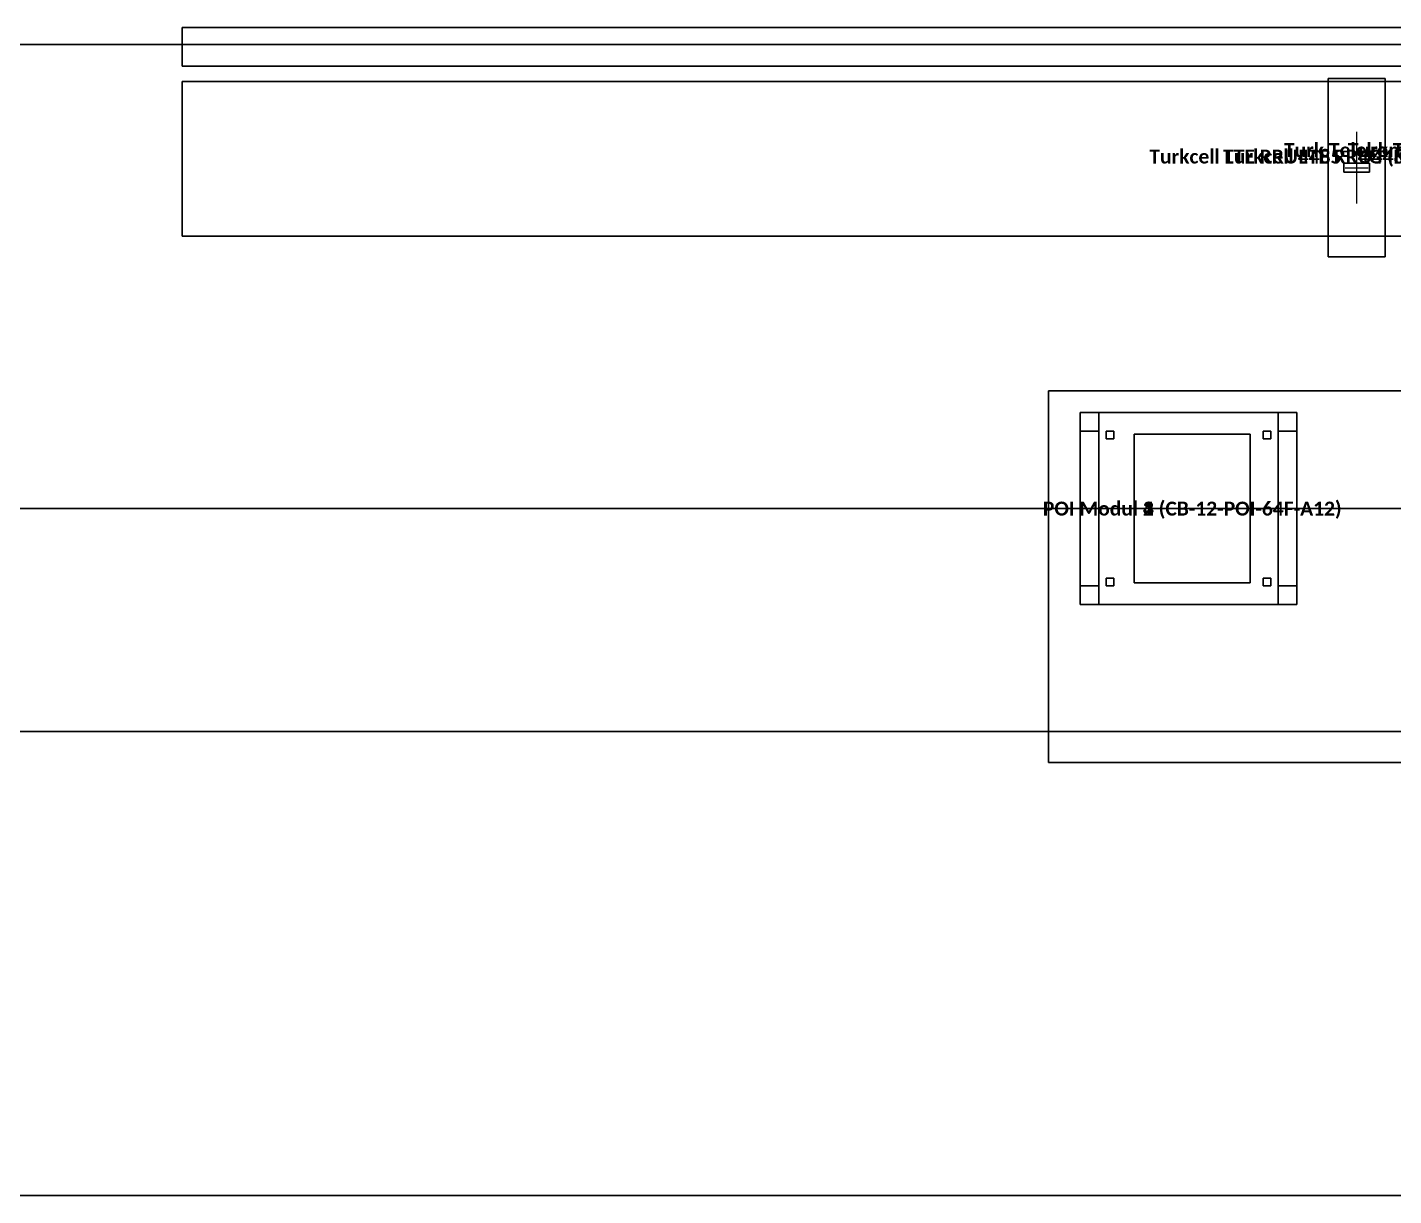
# Model space of a CAD drawing. Header units: millimetres. Extents: x -25000 to 25000, y -60388 to 35000.
# Drawn here: x -7000 to -2584, y -1300 to 2475 of the extents above; entities that cross this region are included whole.
import ezdxf
from ezdxf.enums import TextEntityAlignment as Align

# ---------------------------------------------------------------- set-up
doc = ezdxf.new("R2010")
doc.units = ezdxf.units.MM
for name, color, linetype in [('CELIK_KIRIS_KOLON', 9, 'CONTINUOUS'), ('EKP_POI_MODULLERI', 40, 'CONTINUOUS'), ('EKP_POI_TASIYICI_SASE', 30, 'CONTINUOUS'), ('EKP_TURK_TELEKOM_RRU', 4, 'CONTINUOUS'), ('EKP_TURKCELL_RRU', 5, 'CONTINUOUS'), ('MONTAJ_BORULARI', 2, 'CONTINUOUS'), ('ZEMIN_PLATFORM', 8, 'CONTINUOUS')]:
    doc.layers.add(name, color=color, linetype=linetype)
doc.styles.get("Standard").update_dxf_attribs({"font": 'calibrib.ttf'})

msp = doc.modelspace()

# ---------------------------------------------------------------- linework, layer by layer
at = {"layer": 'CELIK_KIRIS_KOLON'}
for p, q in [((6500, 2475, 2000), (-6500, 2475, 2000)), ((-6500, 2475, 2000), (-6500, 2350, 2000)), ((6500, 2475, 10000), (-6500, 2475, 10000)), ((-6500, 2475, 10000), (-6500, 2350, 10000)), ((-6500, 2475, 2000), (-6500, 2475, 10000)), ((-6500, 2350, 2000), (6500, 2350, 2000)), ((-6500, 2350, 10000), (6500, 2350, 10000)), ((-6500, 2350, 2000), (-6500, 2350, 10000))]:
    msp.add_line(p, q, dxfattribs=at)
for points in [[(-6500, 2350, 2000), (6500, 2350, 2000), (6500, 2475, 2000), (-6500, 2475, 2000)], [(-6500, 2350, 10000), (6500, 2350, 10000), (6500, 2475, 10000), (-6500, 2475, 10000)], [(-6500, 2475, 2000), (6500, 2475, 2000), (6500, 2475, 10000), (-6500, 2475, 10000)], [(-6500, 2350, 2000), (-6500, 2475, 2000), (-6500, 2475, 10000), (-6500, 2350, 10000)], [(-6500, 2350, 2000), (6500, 2350, 2000), (6500, 2350, 10000), (-6500, 2350, 10000)]]:
    msp.add_3dface(points, dxfattribs=at)
at = {"layer": 'EKP_POI_MODULLERI'}
for p, q in [((-3047.5, 1160, 20158.5), (-3422.5, 1160, 20158.5)), ((-3422.5, 1160, 20158.5), (-3422.5, 680, 20158.5)), ((-3047.5, 1160, 20422.5), (-3422.5, 1160, 20422.5)), ((-3422.5, 1160, 20422.5), (-3422.5, 680, 20422.5)), ((-3422.5, 1160, 20158.5), (-3422.5, 1160, 20422.5)), ((-3047.5, 1160, 20473.5), (-3422.5, 1160, 20473.5)), ((-3422.5, 1160, 20473.5), (-3422.5, 680, 20473.5)), ((-3047.5, 1160, 20737.5), (-3422.5, 1160, 20737.5)), ((-3422.5, 1160, 20737.5), (-3422.5, 680, 20737.5)), ((-3422.5, 1160, 20473.5), (-3422.5, 1160, 20737.5)), ((-3047.5, 1160, 20788.5), (-3422.5, 1160, 20788.5)), ((-3422.5, 1160, 20788.5), (-3422.5, 680, 20788.5)), ((-3047.5, 1160, 21052.5), (-3422.5, 1160, 21052.5)), ((-3422.5, 1160, 21052.5), (-3422.5, 680, 21052.5)), ((-3422.5, 1160, 20788.5), (-3422.5, 1160, 21052.5)), ((-3047.5, 1160, 21103.5), (-3422.5, 1160, 21103.5)), ((-3422.5, 1160, 21103.5), (-3422.5, 680, 21103.5)), ((-3047.5, 1160, 21367.5), (-3422.5, 1160, 21367.5)), ((-3422.5, 1160, 21367.5), (-3422.5, 680, 21367.5)), ((-3422.5, 1160, 21103.5), (-3422.5, 1160, 21367.5)), ((-3047.5, 680, 20158.5), (-3047.5, 1160, 20158.5)), ((-3047.5, 680, 20422.5), (-3047.5, 1160, 20422.5)), ((-3047.5, 1160, 20158.5), (-3047.5, 1160, 20422.5)), ((-3047.5, 680, 20473.5), (-3047.5, 1160, 20473.5)), ((-3047.5, 680, 20737.5), (-3047.5, 1160, 20737.5)), ((-3047.5, 1160, 20473.5), (-3047.5, 1160, 20737.5)), ((-3047.5, 680, 20788.5), (-3047.5, 1160, 20788.5)), ((-3047.5, 680, 21052.5), (-3047.5, 1160, 21052.5)), ((-3047.5, 1160, 20788.5), (-3047.5, 1160, 21052.5)), ((-3047.5, 680, 21103.5), (-3047.5, 1160, 21103.5)), ((-3047.5, 680, 21367.5), (-3047.5, 1160, 21367.5)), ((-3047.5, 1160, 21103.5), (-3047.5, 1160, 21367.5)), ((-3422.5, 680, 20158.5), (-3047.5, 680, 20158.5)), ((-3422.5, 680, 20422.5), (-3047.5, 680, 20422.5)), ((-3422.5, 680, 20158.5), (-3422.5, 680, 20422.5)), ((-3422.5, 680, 20473.5), (-3047.5, 680, 20473.5)), ((-3422.5, 680, 20737.5), (-3047.5, 680, 20737.5)), ((-3422.5, 680, 20473.5), (-3422.5, 680, 20737.5)), ((-3422.5, 680, 20788.5), (-3047.5, 680, 20788.5)), ((-3422.5, 680, 21052.5), (-3047.5, 680, 21052.5)), ((-3422.5, 680, 20788.5), (-3422.5, 680, 21052.5)), ((-3422.5, 680, 21103.5), (-3047.5, 680, 21103.5)), ((-3422.5, 680, 21367.5), (-3047.5, 680, 21367.5)), ((-3422.5, 680, 21103.5), (-3422.5, 680, 21367.5)), ((-3047.5, 680, 20158.5), (-3047.5, 680, 20422.5)), ((-3047.5, 680, 20473.5), (-3047.5, 680, 20737.5)), ((-3047.5, 680, 20788.5), (-3047.5, 680, 21052.5)), ((-3047.5, 680, 21103.5), (-3047.5, 680, 21367.5))]:
    msp.add_line(p, q, dxfattribs=at)
for points in [[(-3422.5, 680, 20158.5), (-3047.5, 680, 20158.5), (-3047.5, 1160, 20158.5), (-3422.5, 1160, 20158.5)], [(-3422.5, 680, 20422.5), (-3047.5, 680, 20422.5), (-3047.5, 1160, 20422.5), (-3422.5, 1160, 20422.5)], [(-3422.5, 1160, 20158.5), (-3047.5, 1160, 20158.5), (-3047.5, 1160, 20422.5), (-3422.5, 1160, 20422.5)], [(-3422.5, 680, 20158.5), (-3422.5, 1160, 20158.5), (-3422.5, 1160, 20422.5), (-3422.5, 680, 20422.5)], [(-3422.5, 680, 20473.5), (-3047.5, 680, 20473.5), (-3047.5, 1160, 20473.5), (-3422.5, 1160, 20473.5)], [(-3422.5, 680, 20737.5), (-3047.5, 680, 20737.5), (-3047.5, 1160, 20737.5), (-3422.5, 1160, 20737.5)], [(-3422.5, 1160, 20473.5), (-3047.5, 1160, 20473.5), (-3047.5, 1160, 20737.5), (-3422.5, 1160, 20737.5)], [(-3422.5, 680, 20473.5), (-3422.5, 1160, 20473.5), (-3422.5, 1160, 20737.5), (-3422.5, 680, 20737.5)], [(-3422.5, 680, 20788.5), (-3047.5, 680, 20788.5), (-3047.5, 1160, 20788.5), (-3422.5, 1160, 20788.5)], [(-3422.5, 680, 21052.5), (-3047.5, 680, 21052.5), (-3047.5, 1160, 21052.5), (-3422.5, 1160, 21052.5)], [(-3422.5, 1160, 20788.5), (-3047.5, 1160, 20788.5), (-3047.5, 1160, 21052.5), (-3422.5, 1160, 21052.5)], [(-3422.5, 680, 20788.5), (-3422.5, 1160, 20788.5), (-3422.5, 1160, 21052.5), (-3422.5, 680, 21052.5)], [(-3422.5, 680, 21103.5), (-3047.5, 680, 21103.5), (-3047.5, 1160, 21103.5), (-3422.5, 1160, 21103.5)], [(-3422.5, 680, 21367.5), (-3047.5, 680, 21367.5), (-3047.5, 1160, 21367.5), (-3422.5, 1160, 21367.5)], [(-3422.5, 1160, 21103.5), (-3047.5, 1160, 21103.5), (-3047.5, 1160, 21367.5), (-3422.5, 1160, 21367.5)], [(-3422.5, 680, 21103.5), (-3422.5, 1160, 21103.5), (-3422.5, 1160, 21367.5), (-3422.5, 680, 21367.5)], [(-3047.5, 680, 20158.5), (-3047.5, 1160, 20158.5), (-3047.5, 1160, 20422.5), (-3047.5, 680, 20422.5)], [(-3047.5, 680, 20473.5), (-3047.5, 1160, 20473.5), (-3047.5, 1160, 20737.5), (-3047.5, 680, 20737.5)], [(-3047.5, 680, 20788.5), (-3047.5, 1160, 20788.5), (-3047.5, 1160, 21052.5), (-3047.5, 680, 21052.5)], [(-3047.5, 680, 21103.5), (-3047.5, 1160, 21103.5), (-3047.5, 1160, 21367.5), (-3047.5, 680, 21367.5)], [(-3422.5, 680, 20158.5), (-3047.5, 680, 20158.5), (-3047.5, 680, 20422.5), (-3422.5, 680, 20422.5)], [(-3422.5, 680, 20473.5), (-3047.5, 680, 20473.5), (-3047.5, 680, 20737.5), (-3422.5, 680, 20737.5)], [(-3422.5, 680, 20788.5), (-3047.5, 680, 20788.5), (-3047.5, 680, 21052.5), (-3422.5, 680, 21052.5)], [(-3422.5, 680, 21103.5), (-3047.5, 680, 21103.5), (-3047.5, 680, 21367.5), (-3422.5, 680, 21367.5)]]:
    msp.add_3dface(points, dxfattribs=at)
at = {"layer": 'EKP_POI_TASIYICI_SASE'}
for p, q in [((-2897.5, 1230, 20000), (-3597.5, 1230, 20000)), ((-3597.5, 1230, 20000), (-3597.5, 610, 20000)), ((-2897.5, 1230, 20100), (-3597.5, 1230, 20100)), ((-3597.5, 1230, 20100), (-3597.5, 610, 20100)), ((-3597.5, 1230, 20000), (-3597.5, 1230, 20100)), ((-3537.5, 1230, 20100), (-3597.5, 1230, 20100)), ((-3597.5, 1230, 20100), (-3597.5, 1170, 20100)), ((-3537.5, 1230, 21420), (-3597.5, 1230, 21420)), ((-3597.5, 1230, 21420), (-3597.5, 1170, 21420)), ((-3597.5, 1230, 20100), (-3597.5, 1230, 21420)), ((-2897.5, 1230, 21420), (-3597.5, 1230, 21420)), ((-3597.5, 1230, 21420), (-3597.5, 610, 21420)), ((-2897.5, 1230, 21480), (-3597.5, 1230, 21480)), ((-3597.5, 1230, 21480), (-3597.5, 610, 21480)), ((-3597.5, 1230, 21420), (-3597.5, 1230, 21480)), ((-3537.5, 1170, 20100), (-3537.5, 1230, 20100)), ((-3537.5, 1170, 21420), (-3537.5, 1230, 21420)), ((-3537.5, 1230, 20100), (-3537.5, 1230, 21420)), ((-2897.5, 1230, 20100), (-2957.5, 1230, 20100)), ((-2957.5, 1230, 20100), (-2957.5, 1170, 20100)), ((-2897.5, 1230, 21420), (-2957.5, 1230, 21420)), ((-2957.5, 1230, 21420), (-2957.5, 1170, 21420)), ((-2957.5, 1230, 20100), (-2957.5, 1230, 21420)), ((-2897.5, 610, 20000), (-2897.5, 1230, 20000)), ((-2897.5, 610, 20100), (-2897.5, 1230, 20100)), ((-2897.5, 1230, 20000), (-2897.5, 1230, 20100)), ((-2897.5, 1170, 20100), (-2897.5, 1230, 20100)), ((-2897.5, 1170, 21420), (-2897.5, 1230, 21420)), ((-2897.5, 1230, 20100), (-2897.5, 1230, 21420)), ((-2897.5, 610, 21420), (-2897.5, 1230, 21420)), ((-2897.5, 610, 21480), (-2897.5, 1230, 21480)), ((-2897.5, 1230, 21420), (-2897.5, 1230, 21480)), ((-3597.5, 1170, 20100), (-3537.5, 1170, 20100)), ((-3597.5, 1170, 21420), (-3537.5, 1170, 21420)), ((-3597.5, 1170, 20100), (-3597.5, 1170, 21420)), ((-3537.5, 1170, 20140), (-3597.5, 1170, 20140)), ((-3597.5, 1170, 20140), (-3597.5, 670, 20140)), ((-3537.5, 1170, 20180), (-3597.5, 1170, 20180)), ((-3597.5, 1170, 20180), (-3597.5, 670, 20180)), ((-3597.5, 1170, 20140), (-3597.5, 1170, 20180)), ((-3537.5, 1170, 20740), (-3597.5, 1170, 20740)), ((-3597.5, 1170, 20740), (-3597.5, 670, 20740)), ((-3537.5, 1170, 20780), (-3597.5, 1170, 20780)), ((-3597.5, 1170, 20780), (-3597.5, 670, 20780)), ((-3597.5, 1170, 20740), (-3597.5, 1170, 20780)), ((-3537.5, 1170, 21360), (-3597.5, 1170, 21360)), ((-3597.5, 1170, 21360), (-3597.5, 670, 21360)), ((-3537.5, 1170, 21400), (-3597.5, 1170, 21400)), ((-3597.5, 1170, 21400), (-3597.5, 670, 21400)), ((-3597.5, 1170, 21360), (-3597.5, 1170, 21400)), ((-3537.5, 1170, 20100), (-3537.5, 1170, 21420)), ((-3537.5, 670, 20140), (-3537.5, 1170, 20140)), ((-3537.5, 670, 20180), (-3537.5, 1170, 20180)), ((-3537.5, 1170, 20140), (-3537.5, 1170, 20180)), ((-3537.5, 670, 20740), (-3537.5, 1170, 20740)), ((-3537.5, 670, 20780), (-3537.5, 1170, 20780)), ((-3537.5, 1170, 20740), (-3537.5, 1170, 20780)), ((-3537.5, 670, 21360), (-3537.5, 1170, 21360)), ((-3537.5, 670, 21400), (-3537.5, 1170, 21400)), ((-3537.5, 1170, 21360), (-3537.5, 1170, 21400)), ((-3488.8, 1170, 20100), (-3513.8, 1170, 20100)), ((-3513.8, 1170, 20100), (-3513.8, 1145, 20100)), ((-3488.8, 1170, 21420), (-3513.8, 1170, 21420)), ((-3513.8, 1170, 21420), (-3513.8, 1145, 21420)), ((-3513.8, 1170, 20100), (-3513.8, 1170, 21420)), ((-3488.8, 1145, 20100), (-3488.8, 1170, 20100)), ((-3488.8, 1145, 21420), (-3488.8, 1170, 21420)), ((-3488.8, 1170, 20100), (-3488.8, 1170, 21420)), ((-2981.2, 1170, 20100), (-3006.2, 1170, 20100)), ((-3006.2, 1170, 20100), (-3006.2, 1145, 20100)), ((-2981.2, 1170, 21420), (-3006.2, 1170, 21420)), ((-3006.2, 1170, 21420), (-3006.2, 1145, 21420)), ((-3006.2, 1170, 20100), (-3006.2, 1170, 21420)), ((-2981.2, 1145, 20100), (-2981.2, 1170, 20100)), ((-2981.2, 1145, 21420), (-2981.2, 1170, 21420)), ((-2981.2, 1170, 20100), (-2981.2, 1170, 21420)), ((-2957.5, 1170, 20100), (-2897.5, 1170, 20100)), ((-2957.5, 1170, 21420), (-2897.5, 1170, 21420)), ((-2957.5, 1170, 20100), (-2957.5, 1170, 21420)), ((-2897.5, 1170, 20140), (-2957.5, 1170, 20140)), ((-2957.5, 1170, 20140), (-2957.5, 670, 20140)), ((-2897.5, 1170, 20180), (-2957.5, 1170, 20180)), ((-2957.5, 1170, 20180), (-2957.5, 670, 20180)), ((-2957.5, 1170, 20140), (-2957.5, 1170, 20180)), ((-2897.5, 1170, 20740), (-2957.5, 1170, 20740)), ((-2957.5, 1170, 20740), (-2957.5, 670, 20740)), ((-2897.5, 1170, 20780), (-2957.5, 1170, 20780)), ((-2957.5, 1170, 20780), (-2957.5, 670, 20780)), ((-2957.5, 1170, 20740), (-2957.5, 1170, 20780)), ((-2897.5, 1170, 21360), (-2957.5, 1170, 21360)), ((-2957.5, 1170, 21360), (-2957.5, 670, 21360)), ((-2897.5, 1170, 21400), (-2957.5, 1170, 21400)), ((-2957.5, 1170, 21400), (-2957.5, 670, 21400)), ((-2957.5, 1170, 21360), (-2957.5, 1170, 21400)), ((-2897.5, 1170, 20100), (-2897.5, 1170, 21420)), ((-2897.5, 670, 20140), (-2897.5, 1170, 20140)), ((-2897.5, 670, 20180), (-2897.5, 1170, 20180)), ((-2897.5, 1170, 20140), (-2897.5, 1170, 20180)), ((-2897.5, 670, 20740), (-2897.5, 1170, 20740)), ((-2897.5, 670, 20780), (-2897.5, 1170, 20780)), ((-2897.5, 1170, 20740), (-2897.5, 1170, 20780)), ((-2897.5, 670, 21360), (-2897.5, 1170, 21360)), ((-2897.5, 670, 21400), (-2897.5, 1170, 21400)), ((-2897.5, 1170, 21360), (-2897.5, 1170, 21400)), ((-3513.8, 1145, 20100), (-3488.8, 1145, 20100)), ((-3513.8, 1145, 21420), (-3488.8, 1145, 21420)), ((-3513.8, 1145, 20100), (-3513.8, 1145, 21420)), ((-3488.8, 1145, 20100), (-3488.8, 1145, 21420)), ((-3006.2, 1145, 20100), (-2981.2, 1145, 20100)), ((-3006.2, 1145, 21420), (-2981.2, 1145, 21420)), ((-3006.2, 1145, 20100), (-3006.2, 1145, 21420)), ((-2981.2, 1145, 20100), (-2981.2, 1145, 21420)), ((-3537.5, 670, 20100), (-3597.5, 670, 20100)), ((-3597.5, 670, 20100), (-3597.5, 610, 20100)), ((-3537.5, 670, 21420), (-3597.5, 670, 21420)), ((-3597.5, 670, 21420), (-3597.5, 610, 21420)), ((-3597.5, 670, 20100), (-3597.5, 670, 21420)), ((-3597.5, 670, 20140), (-3537.5, 670, 20140)), ((-3597.5, 670, 20180), (-3537.5, 670, 20180)), ((-3597.5, 670, 20140), (-3597.5, 670, 20180)), ((-3597.5, 670, 20740), (-3537.5, 670, 20740)), ((-3597.5, 670, 20780), (-3537.5, 670, 20780)), ((-3597.5, 670, 20740), (-3597.5, 670, 20780)), ((-3597.5, 670, 21360), (-3537.5, 670, 21360)), ((-3597.5, 670, 21400), (-3537.5, 670, 21400)), ((-3597.5, 670, 21360), (-3597.5, 670, 21400)), ((-3537.5, 610, 20100), (-3537.5, 670, 20100)), ((-3537.5, 610, 21420), (-3537.5, 670, 21420)), ((-3537.5, 670, 20100), (-3537.5, 670, 21420)), ((-3537.5, 670, 20140), (-3537.5, 670, 20180)), ((-3537.5, 670, 20740), (-3537.5, 670, 20780)), ((-3537.5, 670, 21360), (-3537.5, 670, 21400)), ((-3488.8, 695, 20100), (-3513.8, 695, 20100)), ((-3513.8, 695, 20100), (-3513.8, 670, 20100)), ((-3488.8, 695, 21420), (-3513.8, 695, 21420)), ((-3513.8, 695, 21420), (-3513.8, 670, 21420)), ((-3513.8, 695, 20100), (-3513.8, 695, 21420)), ((-3513.8, 670, 20100), (-3488.8, 670, 20100)), ((-3513.8, 670, 21420), (-3488.8, 670, 21420)), ((-3513.8, 670, 20100), (-3513.8, 670, 21420)), ((-3488.8, 670, 20100), (-3488.8, 695, 20100)), ((-3488.8, 670, 21420), (-3488.8, 695, 21420)), ((-3488.8, 695, 20100), (-3488.8, 695, 21420)), ((-3488.8, 670, 20100), (-3488.8, 670, 21420)), ((-2981.2, 695, 20100), (-3006.2, 695, 20100)), ((-3006.2, 695, 20100), (-3006.2, 670, 20100)), ((-2981.2, 695, 21420), (-3006.2, 695, 21420)), ((-3006.2, 695, 21420), (-3006.2, 670, 21420)), ((-3006.2, 695, 20100), (-3006.2, 695, 21420)), ((-3006.2, 670, 20100), (-2981.2, 670, 20100)), ((-3006.2, 670, 21420), (-2981.2, 670, 21420)), ((-3006.2, 670, 20100), (-3006.2, 670, 21420)), ((-2981.2, 670, 20100), (-2981.2, 695, 20100)), ((-2981.2, 670, 21420), (-2981.2, 695, 21420)), ((-2981.2, 695, 20100), (-2981.2, 695, 21420)), ((-2981.2, 670, 20100), (-2981.2, 670, 21420)), ((-2897.5, 670, 20100), (-2957.5, 670, 20100)), ((-2957.5, 670, 20100), (-2957.5, 610, 20100)), ((-2897.5, 670, 21420), (-2957.5, 670, 21420)), ((-2957.5, 670, 21420), (-2957.5, 610, 21420)), ((-2957.5, 670, 20100), (-2957.5, 670, 21420)), ((-2957.5, 670, 20140), (-2897.5, 670, 20140)), ((-2957.5, 670, 20180), (-2897.5, 670, 20180)), ((-2957.5, 670, 20140), (-2957.5, 670, 20180)), ((-2957.5, 670, 20740), (-2897.5, 670, 20740)), ((-2957.5, 670, 20780), (-2897.5, 670, 20780)), ((-2957.5, 670, 20740), (-2957.5, 670, 20780)), ((-2957.5, 670, 21360), (-2897.5, 670, 21360)), ((-2957.5, 670, 21400), (-2897.5, 670, 21400)), ((-2957.5, 670, 21360), (-2957.5, 670, 21400)), ((-2897.5, 610, 20100), (-2897.5, 670, 20100)), ((-2897.5, 610, 21420), (-2897.5, 670, 21420)), ((-2897.5, 670, 20100), (-2897.5, 670, 21420)), ((-2897.5, 670, 20140), (-2897.5, 670, 20180)), ((-2897.5, 670, 20740), (-2897.5, 670, 20780)), ((-2897.5, 670, 21360), (-2897.5, 670, 21400)), ((-3597.5, 610, 20000), (-2897.5, 610, 20000)), ((-3597.5, 610, 20100), (-2897.5, 610, 20100)), ((-3597.5, 610, 20000), (-3597.5, 610, 20100)), ((-3597.5, 610, 20100), (-3537.5, 610, 20100)), ((-3597.5, 610, 21420), (-3537.5, 610, 21420)), ((-3597.5, 610, 20100), (-3597.5, 610, 21420)), ((-3597.5, 610, 21420), (-2897.5, 610, 21420)), ((-3597.5, 610, 21480), (-2897.5, 610, 21480)), ((-3597.5, 610, 21420), (-3597.5, 610, 21480)), ((-3537.5, 610, 20100), (-3537.5, 610, 21420)), ((-2957.5, 610, 20100), (-2897.5, 610, 20100)), ((-2957.5, 610, 21420), (-2897.5, 610, 21420)), ((-2957.5, 610, 20100), (-2957.5, 610, 21420)), ((-2897.5, 610, 20000), (-2897.5, 610, 20100)), ((-2897.5, 610, 20100), (-2897.5, 610, 21420)), ((-2897.5, 610, 21420), (-2897.5, 610, 21480))]:
    msp.add_line(p, q, dxfattribs=at)
for points in [[(-3597.5, 610, 20000), (-2897.5, 610, 20000), (-2897.5, 1230, 20000), (-3597.5, 1230, 20000)], [(-3597.5, 610, 20100), (-2897.5, 610, 20100), (-2897.5, 1230, 20100), (-3597.5, 1230, 20100)], [(-3597.5, 1230, 20000), (-2897.5, 1230, 20000), (-2897.5, 1230, 20100), (-3597.5, 1230, 20100)], [(-3597.5, 610, 20000), (-3597.5, 1230, 20000), (-3597.5, 1230, 20100), (-3597.5, 610, 20100)], [(-3597.5, 1170, 20100), (-3537.5, 1170, 20100), (-3537.5, 1230, 20100), (-3597.5, 1230, 20100)], [(-3597.5, 1170, 21420), (-3537.5, 1170, 21420), (-3537.5, 1230, 21420), (-3597.5, 1230, 21420)], [(-3597.5, 1230, 20100), (-3537.5, 1230, 20100), (-3537.5, 1230, 21420), (-3597.5, 1230, 21420)], [(-3597.5, 1170, 20100), (-3597.5, 1230, 20100), (-3597.5, 1230, 21420), (-3597.5, 1170, 21420)], [(-3597.5, 610, 21420), (-2897.5, 610, 21420), (-2897.5, 1230, 21420), (-3597.5, 1230, 21420)], [(-3597.5, 610, 21480), (-2897.5, 610, 21480), (-2897.5, 1230, 21480), (-3597.5, 1230, 21480)], [(-3597.5, 1230, 21420), (-2897.5, 1230, 21420), (-2897.5, 1230, 21480), (-3597.5, 1230, 21480)], [(-3597.5, 610, 21420), (-3597.5, 1230, 21420), (-3597.5, 1230, 21480), (-3597.5, 610, 21480)], [(-3537.5, 1170, 20100), (-3537.5, 1230, 20100), (-3537.5, 1230, 21420), (-3537.5, 1170, 21420)], [(-2957.5, 1170, 20100), (-2897.5, 1170, 20100), (-2897.5, 1230, 20100), (-2957.5, 1230, 20100)], [(-2957.5, 1170, 21420), (-2897.5, 1170, 21420), (-2897.5, 1230, 21420), (-2957.5, 1230, 21420)], [(-2957.5, 1230, 20100), (-2897.5, 1230, 20100), (-2897.5, 1230, 21420), (-2957.5, 1230, 21420)], [(-2957.5, 1170, 20100), (-2957.5, 1230, 20100), (-2957.5, 1230, 21420), (-2957.5, 1170, 21420)], [(-2897.5, 610, 20000), (-2897.5, 1230, 20000), (-2897.5, 1230, 20100), (-2897.5, 610, 20100)], [(-2897.5, 1170, 20100), (-2897.5, 1230, 20100), (-2897.5, 1230, 21420), (-2897.5, 1170, 21420)], [(-2897.5, 610, 21420), (-2897.5, 1230, 21420), (-2897.5, 1230, 21480), (-2897.5, 610, 21480)], [(-3597.5, 1170, 20100), (-3537.5, 1170, 20100), (-3537.5, 1170, 21420), (-3597.5, 1170, 21420)], [(-3597.5, 670, 20140), (-3537.5, 670, 20140), (-3537.5, 1170, 20140), (-3597.5, 1170, 20140)], [(-3597.5, 670, 20180), (-3537.5, 670, 20180), (-3537.5, 1170, 20180), (-3597.5, 1170, 20180)], [(-3597.5, 1170, 20140), (-3537.5, 1170, 20140), (-3537.5, 1170, 20180), (-3597.5, 1170, 20180)], [(-3597.5, 670, 20140), (-3597.5, 1170, 20140), (-3597.5, 1170, 20180), (-3597.5, 670, 20180)], [(-3597.5, 670, 20740), (-3537.5, 670, 20740), (-3537.5, 1170, 20740), (-3597.5, 1170, 20740)], [(-3597.5, 670, 20780), (-3537.5, 670, 20780), (-3537.5, 1170, 20780), (-3597.5, 1170, 20780)], [(-3597.5, 1170, 20740), (-3537.5, 1170, 20740), (-3537.5, 1170, 20780), (-3597.5, 1170, 20780)], [(-3597.5, 670, 20740), (-3597.5, 1170, 20740), (-3597.5, 1170, 20780), (-3597.5, 670, 20780)], [(-3597.5, 670, 21360), (-3537.5, 670, 21360), (-3537.5, 1170, 21360), (-3597.5, 1170, 21360)], [(-3597.5, 670, 21400), (-3537.5, 670, 21400), (-3537.5, 1170, 21400), (-3597.5, 1170, 21400)], [(-3597.5, 1170, 21360), (-3537.5, 1170, 21360), (-3537.5, 1170, 21400), (-3597.5, 1170, 21400)], [(-3597.5, 670, 21360), (-3597.5, 1170, 21360), (-3597.5, 1170, 21400), (-3597.5, 670, 21400)], [(-3537.5, 670, 20140), (-3537.5, 1170, 20140), (-3537.5, 1170, 20180), (-3537.5, 670, 20180)], [(-3537.5, 670, 20740), (-3537.5, 1170, 20740), (-3537.5, 1170, 20780), (-3537.5, 670, 20780)], [(-3537.5, 670, 21360), (-3537.5, 1170, 21360), (-3537.5, 1170, 21400), (-3537.5, 670, 21400)], [(-3513.8, 1145, 20100), (-3488.8, 1145, 20100), (-3488.8, 1170, 20100), (-3513.8, 1170, 20100)], [(-3513.8, 1145, 21420), (-3488.8, 1145, 21420), (-3488.8, 1170, 21420), (-3513.8, 1170, 21420)], [(-3513.8, 1170, 20100), (-3488.8, 1170, 20100), (-3488.8, 1170, 21420), (-3513.8, 1170, 21420)], [(-3513.8, 1145, 20100), (-3513.8, 1170, 20100), (-3513.8, 1170, 21420), (-3513.8, 1145, 21420)], [(-3488.8, 1145, 20100), (-3488.8, 1170, 20100), (-3488.8, 1170, 21420), (-3488.8, 1145, 21420)], [(-3006.2, 1145, 20100), (-2981.2, 1145, 20100), (-2981.2, 1170, 20100), (-3006.2, 1170, 20100)], [(-3006.2, 1145, 21420), (-2981.2, 1145, 21420), (-2981.2, 1170, 21420), (-3006.2, 1170, 21420)], [(-3006.2, 1170, 20100), (-2981.2, 1170, 20100), (-2981.2, 1170, 21420), (-3006.2, 1170, 21420)], [(-3006.2, 1145, 20100), (-3006.2, 1170, 20100), (-3006.2, 1170, 21420), (-3006.2, 1145, 21420)], [(-2981.2, 1145, 20100), (-2981.2, 1170, 20100), (-2981.2, 1170, 21420), (-2981.2, 1145, 21420)], [(-2957.5, 1170, 20100), (-2897.5, 1170, 20100), (-2897.5, 1170, 21420), (-2957.5, 1170, 21420)], [(-2957.5, 670, 20140), (-2897.5, 670, 20140), (-2897.5, 1170, 20140), (-2957.5, 1170, 20140)], [(-2957.5, 670, 20180), (-2897.5, 670, 20180), (-2897.5, 1170, 20180), (-2957.5, 1170, 20180)], [(-2957.5, 1170, 20140), (-2897.5, 1170, 20140), (-2897.5, 1170, 20180), (-2957.5, 1170, 20180)], [(-2957.5, 670, 20140), (-2957.5, 1170, 20140), (-2957.5, 1170, 20180), (-2957.5, 670, 20180)], [(-2957.5, 670, 20740), (-2897.5, 670, 20740), (-2897.5, 1170, 20740), (-2957.5, 1170, 20740)], [(-2957.5, 670, 20780), (-2897.5, 670, 20780), (-2897.5, 1170, 20780), (-2957.5, 1170, 20780)], [(-2957.5, 1170, 20740), (-2897.5, 1170, 20740), (-2897.5, 1170, 20780), (-2957.5, 1170, 20780)], [(-2957.5, 670, 20740), (-2957.5, 1170, 20740), (-2957.5, 1170, 20780), (-2957.5, 670, 20780)], [(-2957.5, 670, 21360), (-2897.5, 670, 21360), (-2897.5, 1170, 21360), (-2957.5, 1170, 21360)], [(-2957.5, 670, 21400), (-2897.5, 670, 21400), (-2897.5, 1170, 21400), (-2957.5, 1170, 21400)], [(-2957.5, 1170, 21360), (-2897.5, 1170, 21360), (-2897.5, 1170, 21400), (-2957.5, 1170, 21400)], [(-2957.5, 670, 21360), (-2957.5, 1170, 21360), (-2957.5, 1170, 21400), (-2957.5, 670, 21400)], [(-2897.5, 670, 20140), (-2897.5, 1170, 20140), (-2897.5, 1170, 20180), (-2897.5, 670, 20180)], [(-2897.5, 670, 20740), (-2897.5, 1170, 20740), (-2897.5, 1170, 20780), (-2897.5, 670, 20780)], [(-2897.5, 670, 21360), (-2897.5, 1170, 21360), (-2897.5, 1170, 21400), (-2897.5, 670, 21400)], [(-3513.8, 1145, 20100), (-3488.8, 1145, 20100), (-3488.8, 1145, 21420), (-3513.8, 1145, 21420)], [(-3006.2, 1145, 20100), (-2981.2, 1145, 20100), (-2981.2, 1145, 21420), (-3006.2, 1145, 21420)], [(-3597.5, 610, 20100), (-3537.5, 610, 20100), (-3537.5, 670, 20100), (-3597.5, 670, 20100)], [(-3597.5, 610, 21420), (-3537.5, 610, 21420), (-3537.5, 670, 21420), (-3597.5, 670, 21420)], [(-3597.5, 670, 20100), (-3537.5, 670, 20100), (-3537.5, 670, 21420), (-3597.5, 670, 21420)], [(-3597.5, 610, 20100), (-3597.5, 670, 20100), (-3597.5, 670, 21420), (-3597.5, 610, 21420)], [(-3597.5, 670, 20140), (-3537.5, 670, 20140), (-3537.5, 670, 20180), (-3597.5, 670, 20180)], [(-3597.5, 670, 20740), (-3537.5, 670, 20740), (-3537.5, 670, 20780), (-3597.5, 670, 20780)], [(-3597.5, 670, 21360), (-3537.5, 670, 21360), (-3537.5, 670, 21400), (-3597.5, 670, 21400)], [(-3537.5, 610, 20100), (-3537.5, 670, 20100), (-3537.5, 670, 21420), (-3537.5, 610, 21420)], [(-3513.8, 670, 20100), (-3488.8, 670, 20100), (-3488.8, 695, 20100), (-3513.8, 695, 20100)], [(-3513.8, 670, 21420), (-3488.8, 670, 21420), (-3488.8, 695, 21420), (-3513.8, 695, 21420)], [(-3513.8, 695, 20100), (-3488.8, 695, 20100), (-3488.8, 695, 21420), (-3513.8, 695, 21420)], [(-3513.8, 670, 20100), (-3513.8, 695, 20100), (-3513.8, 695, 21420), (-3513.8, 670, 21420)], [(-3513.8, 670, 20100), (-3488.8, 670, 20100), (-3488.8, 670, 21420), (-3513.8, 670, 21420)], [(-3488.8, 670, 20100), (-3488.8, 695, 20100), (-3488.8, 695, 21420), (-3488.8, 670, 21420)], [(-3006.2, 670, 20100), (-2981.2, 670, 20100), (-2981.2, 695, 20100), (-3006.2, 695, 20100)], [(-3006.2, 670, 21420), (-2981.2, 670, 21420), (-2981.2, 695, 21420), (-3006.2, 695, 21420)], [(-3006.2, 695, 20100), (-2981.2, 695, 20100), (-2981.2, 695, 21420), (-3006.2, 695, 21420)], [(-3006.2, 670, 20100), (-3006.2, 695, 20100), (-3006.2, 695, 21420), (-3006.2, 670, 21420)], [(-3006.2, 670, 20100), (-2981.2, 670, 20100), (-2981.2, 670, 21420), (-3006.2, 670, 21420)], [(-2981.2, 670, 20100), (-2981.2, 695, 20100), (-2981.2, 695, 21420), (-2981.2, 670, 21420)], [(-2957.5, 610, 20100), (-2897.5, 610, 20100), (-2897.5, 670, 20100), (-2957.5, 670, 20100)], [(-2957.5, 610, 21420), (-2897.5, 610, 21420), (-2897.5, 670, 21420), (-2957.5, 670, 21420)], [(-2957.5, 670, 20100), (-2897.5, 670, 20100), (-2897.5, 670, 21420), (-2957.5, 670, 21420)], [(-2957.5, 610, 20100), (-2957.5, 670, 20100), (-2957.5, 670, 21420), (-2957.5, 610, 21420)], [(-2957.5, 670, 20140), (-2897.5, 670, 20140), (-2897.5, 670, 20180), (-2957.5, 670, 20180)], [(-2957.5, 670, 20740), (-2897.5, 670, 20740), (-2897.5, 670, 20780), (-2957.5, 670, 20780)], [(-2957.5, 670, 21360), (-2897.5, 670, 21360), (-2897.5, 670, 21400), (-2957.5, 670, 21400)], [(-2897.5, 610, 20100), (-2897.5, 670, 20100), (-2897.5, 670, 21420), (-2897.5, 610, 21420)], [(-3597.5, 610, 20000), (-2897.5, 610, 20000), (-2897.5, 610, 20100), (-3597.5, 610, 20100)], [(-3597.5, 610, 20100), (-3537.5, 610, 20100), (-3537.5, 610, 21420), (-3597.5, 610, 21420)], [(-3597.5, 610, 21420), (-2897.5, 610, 21420), (-2897.5, 610, 21480), (-3597.5, 610, 21480)], [(-2957.5, 610, 20100), (-2897.5, 610, 20100), (-2897.5, 610, 21420), (-2957.5, 610, 21420)]]:
    msp.add_3dface(points, dxfattribs=at)
at = {"layer": 'EKP_TURKCELL_RRU'}
for p, q in [((-2611.1, 2310, 21283.5), (-2796.1, 2310, 21283.5)), ((-2796.1, 2310, 21283.5), (-2796.1, 1733, 21283.5)), ((-2611.1, 2310, 21971.5), (-2796.1, 2310, 21971.5)), ((-2796.1, 2310, 21971.5), (-2796.1, 1733, 21971.5)), ((-2796.1, 2310, 21283.5), (-2796.1, 2310, 21971.5)), ((-2611.1, 1733, 21283.5), (-2611.1, 2310, 21283.5)), ((-2611.1, 1733, 21971.5), (-2611.1, 2310, 21971.5)), ((-2611.1, 2310, 21283.5), (-2611.1, 2310, 21971.5)), ((-2703.6, 1906.1, 21971.5), (-2703.6, 2136.9, 21971.5)), ((-2662, 2036.5, 21971.5), (-2745.3, 2036.5, 21971.5)), ((-2745.3, 2036.5, 21971.5), (-2745.3, 2006.5, 21971.5)), ((-2662, 2036.5, 22001.5), (-2745.3, 2036.5, 22001.5)), ((-2745.3, 2036.5, 22001.5), (-2745.3, 2006.5, 22001.5)), ((-2745.3, 2036.5, 21971.5), (-2745.3, 2036.5, 22001.5)), ((-2662, 2006.5, 21971.5), (-2662, 2036.5, 21971.5)), ((-2662, 2006.5, 22001.5), (-2662, 2036.5, 22001.5)), ((-2662, 2036.5, 21971.5), (-2662, 2036.5, 22001.5)), ((-2745.3, 2006.5, 21971.5), (-2662, 2006.5, 21971.5)), ((-2745.3, 2006.5, 22001.5), (-2662, 2006.5, 22001.5)), ((-2745.3, 2006.5, 21971.5), (-2745.3, 2006.5, 22001.5)), ((-2740.6, 2021.5, 21971.5), (-2666.6, 2021.5, 21971.5)), ((-2662, 2006.5, 21971.5), (-2662, 2006.5, 22001.5)), ((-2796.1, 1733, 21283.5), (-2611.1, 1733, 21283.5)), ((-2796.1, 1733, 21971.5), (-2611.1, 1733, 21971.5)), ((-2796.1, 1733, 21283.5), (-2796.1, 1733, 21971.5)), ((-2611.1, 1733, 21283.5), (-2611.1, 1733, 21971.5))]:
    msp.add_line(p, q, dxfattribs=at)
for points in [[(-2796.1, 1733, 21283.5), (-2611.1, 1733, 21283.5), (-2611.1, 2310, 21283.5), (-2796.1, 2310, 21283.5)], [(-2796.1, 1733, 21971.5), (-2611.1, 1733, 21971.5), (-2611.1, 2310, 21971.5), (-2796.1, 2310, 21971.5)], [(-2796.1, 2310, 21283.5), (-2611.1, 2310, 21283.5), (-2611.1, 2310, 21971.5), (-2796.1, 2310, 21971.5)], [(-2796.1, 1733, 21283.5), (-2796.1, 2310, 21283.5), (-2796.1, 2310, 21971.5), (-2796.1, 1733, 21971.5)], [(-2611.1, 1733, 21283.5), (-2611.1, 2310, 21283.5), (-2611.1, 2310, 21971.5), (-2611.1, 1733, 21971.5)], [(-2745.3, 2006.5, 21971.5), (-2662, 2006.5, 21971.5), (-2662, 2036.5, 21971.5), (-2745.3, 2036.5, 21971.5)], [(-2745.3, 2006.5, 22001.5), (-2662, 2006.5, 22001.5), (-2662, 2036.5, 22001.5), (-2745.3, 2036.5, 22001.5)], [(-2745.3, 2036.5, 21971.5), (-2662, 2036.5, 21971.5), (-2662, 2036.5, 22001.5), (-2745.3, 2036.5, 22001.5)], [(-2745.3, 2006.5, 21971.5), (-2745.3, 2036.5, 21971.5), (-2745.3, 2036.5, 22001.5), (-2745.3, 2006.5, 22001.5)], [(-2662, 2006.5, 21971.5), (-2662, 2036.5, 21971.5), (-2662, 2036.5, 22001.5), (-2662, 2006.5, 22001.5)], [(-2745.3, 2006.5, 21971.5), (-2662, 2006.5, 21971.5), (-2662, 2006.5, 22001.5), (-2745.3, 2006.5, 22001.5)], [(-2796.1, 1733, 21283.5), (-2611.1, 1733, 21283.5), (-2611.1, 1733, 21971.5), (-2796.1, 1733, 21971.5)]]:
    msp.add_3dface(points, dxfattribs=at)
at = {"layer": 'MONTAJ_BORULARI'}
for p, q in [((25000, 2420, -1700), (-25000, 2420, -1700)), ((25000, 2420, -200), (-25000, 2420, -200)), ((-25000, 920, -1700), (25000, 920, -1700)), ((-25000, 920, -200), (25000, 920, -200)), ((25000, 200, -1700), (-25000, 200, -1700)), ((25000, 200, -200), (-25000, 200, -200)), ((-25000, -1300, -1700), (25000, -1300, -1700)), ((-25000, -1300, -200), (25000, -1300, -200))]:
    msp.add_line(p, q, dxfattribs=at)
for points in [[(-25000, 920, -1700), (25000, 920, -1700), (25000, 2420, -1700), (-25000, 2420, -1700)], [(-25000, 920, -200), (25000, 920, -200), (25000, 2420, -200), (-25000, 2420, -200)], [(-25000, 2420, -1700), (25000, 2420, -1700), (25000, 2420, -200), (-25000, 2420, -200)], [(-25000, 920, -1700), (25000, 920, -1700), (25000, 920, -200), (-25000, 920, -200)], [(-25000, -1300, -1700), (25000, -1300, -1700), (25000, 200, -1700), (-25000, 200, -1700)], [(-25000, -1300, -200), (25000, -1300, -200), (25000, 200, -200), (-25000, 200, -200)], [(-25000, 200, -1700), (25000, 200, -1700), (25000, 200, -200), (-25000, 200, -200)], [(-25000, -1300, -1700), (25000, -1300, -1700), (25000, -1300, -200), (-25000, -1300, -200)]]:
    msp.add_3dface(points, dxfattribs=at)
at = {"layer": 'ZEMIN_PLATFORM'}
for p, q in [((6500, 2300, 3500), (-6500, 2300, 3500)), ((-6500, 2300, 3500), (-6500, 1800, 3500)), ((6500, 2300, 3550), (-6500, 2300, 3550)), ((-6500, 2300, 3550), (-6500, 1800, 3550)), ((-6500, 2300, 3500), (-6500, 2300, 3550)), ((6500, 2300, 7000), (-6500, 2300, 7000)), ((-6500, 2300, 7000), (-6500, 1800, 7000)), ((6500, 2300, 7050), (-6500, 2300, 7050)), ((-6500, 2300, 7050), (-6500, 1800, 7050)), ((-6500, 2300, 7000), (-6500, 2300, 7050)), ((-6500, 1800, 3500), (6500, 1800, 3500)), ((-6500, 1800, 3550), (6500, 1800, 3550)), ((-6500, 1800, 3500), (-6500, 1800, 3550)), ((-6500, 1800, 7000), (6500, 1800, 7000)), ((-6500, 1800, 7050), (6500, 1800, 7050)), ((-6500, 1800, 7000), (-6500, 1800, 7050)), ((3700, 1300, -50), (-3700, 1300, -50)), ((-3700, 1300, -50), (-3700, 100, -50)), ((3700, 1300), (-3700, 1300)), ((-3700, 1300), (-3700, 100)), ((-3700, 1300, -50), (-3700, 1300)), ((3700, 1300, 7450), (-3700, 1300, 7450)), ((-3700, 1300, 7450), (-3700, 100, 7450)), ((3700, 1300, 7500), (-3700, 1300, 7500)), ((-3700, 1300, 7500), (-3700, 100, 7500)), ((-3700, 1300, 7450), (-3700, 1300, 7500)), ((-3700, 100, -50), (3700, 100, -50)), ((-3700, 100), (3700, 100)), ((-3700, 100, -50), (-3700, 100)), ((-3700, 100, 7450), (3700, 100, 7450)), ((-3700, 100, 7500), (3700, 100, 7500)), ((-3700, 100, 7450), (-3700, 100, 7500))]:
    msp.add_line(p, q, dxfattribs=at)
for points in [[(-6500, 1800, 3500), (6500, 1800, 3500), (6500, 2300, 3500), (-6500, 2300, 3500)], [(-6500, 1800, 3550), (6500, 1800, 3550), (6500, 2300, 3550), (-6500, 2300, 3550)], [(-6500, 2300, 3500), (6500, 2300, 3500), (6500, 2300, 3550), (-6500, 2300, 3550)], [(-6500, 1800, 3500), (-6500, 2300, 3500), (-6500, 2300, 3550), (-6500, 1800, 3550)], [(-6500, 1800, 7000), (6500, 1800, 7000), (6500, 2300, 7000), (-6500, 2300, 7000)], [(-6500, 1800, 7050), (6500, 1800, 7050), (6500, 2300, 7050), (-6500, 2300, 7050)], [(-6500, 2300, 7000), (6500, 2300, 7000), (6500, 2300, 7050), (-6500, 2300, 7050)], [(-6500, 1800, 7000), (-6500, 2300, 7000), (-6500, 2300, 7050), (-6500, 1800, 7050)], [(-6500, 1800, 3500), (6500, 1800, 3500), (6500, 1800, 3550), (-6500, 1800, 3550)], [(-6500, 1800, 7000), (6500, 1800, 7000), (6500, 1800, 7050), (-6500, 1800, 7050)], [(-3700, 100, -50), (3700, 100, -50), (3700, 1300, -50), (-3700, 1300, -50)], [(-3700, 100), (3700, 100), (3700, 1300), (-3700, 1300)], [(-3700, 1300, -50), (3700, 1300, -50), (3700, 1300), (-3700, 1300)], [(-3700, 100, -50), (-3700, 1300, -50), (-3700, 1300), (-3700, 100)], [(-3700, 100, 7450), (3700, 100, 7450), (3700, 1300, 7450), (-3700, 1300, 7450)], [(-3700, 100, 7500), (3700, 100, 7500), (3700, 1300, 7500), (-3700, 1300, 7500)], [(-3700, 1300, 7450), (3700, 1300, 7450), (3700, 1300, 7500), (-3700, 1300, 7500)], [(-3700, 100, 7450), (-3700, 1300, 7450), (-3700, 1300, 7500), (-3700, 100, 7500)], [(-3700, 100, -50), (3700, 100, -50), (3700, 100), (-3700, 100)], [(-3700, 100, 7450), (3700, 100, 7450), (3700, 100, 7500), (-3700, 100, 7500)]]:
    msp.add_3dface(points, dxfattribs=at)

# ---------------------------------------------------------------- texts
at = {"layer": 'EKP_POI_MODULLERI'}
for s in ['POI Modul 1 (CB-12-POI-64F-A12)', 'POI Modul 2 (CB-12-POI-64F-A12)', 'POI Modul 3 (CB-12-POI-64F-A12)', 'POI Modul 4 (CB-12-POI-64F-A12)']:
    msp.add_text(s, height=45, dxfattribs=at).set_placement((-3235, 920), align=Align.MIDDLE_CENTER)
at = {"layer": 'EKP_TURK_TELEKOM_RRU'}
for p in [(-2218.5, 2078.5), (-2011.8, 2078.5)]:
    msp.add_text('Turk Telekom NR RRU 5818W (Kisa Kenar Montaj)', height=45, dxfattribs=at).set_placement(p, align=Align.MIDDLE_CENTER)
at = {"layer": 'EKP_TURKCELL_RRU'}
for p in [(-2703.6, 2057.5), (-2464.6, 2057.5)]:
    msp.add_text('Turkcell LTE RRU4485 - 4G (Kisa Kenar Montaj)', height=45, dxfattribs=at).set_placement(p, align=Align.MIDDLE_CENTER)

doc.saveas('drawing.dxf')
